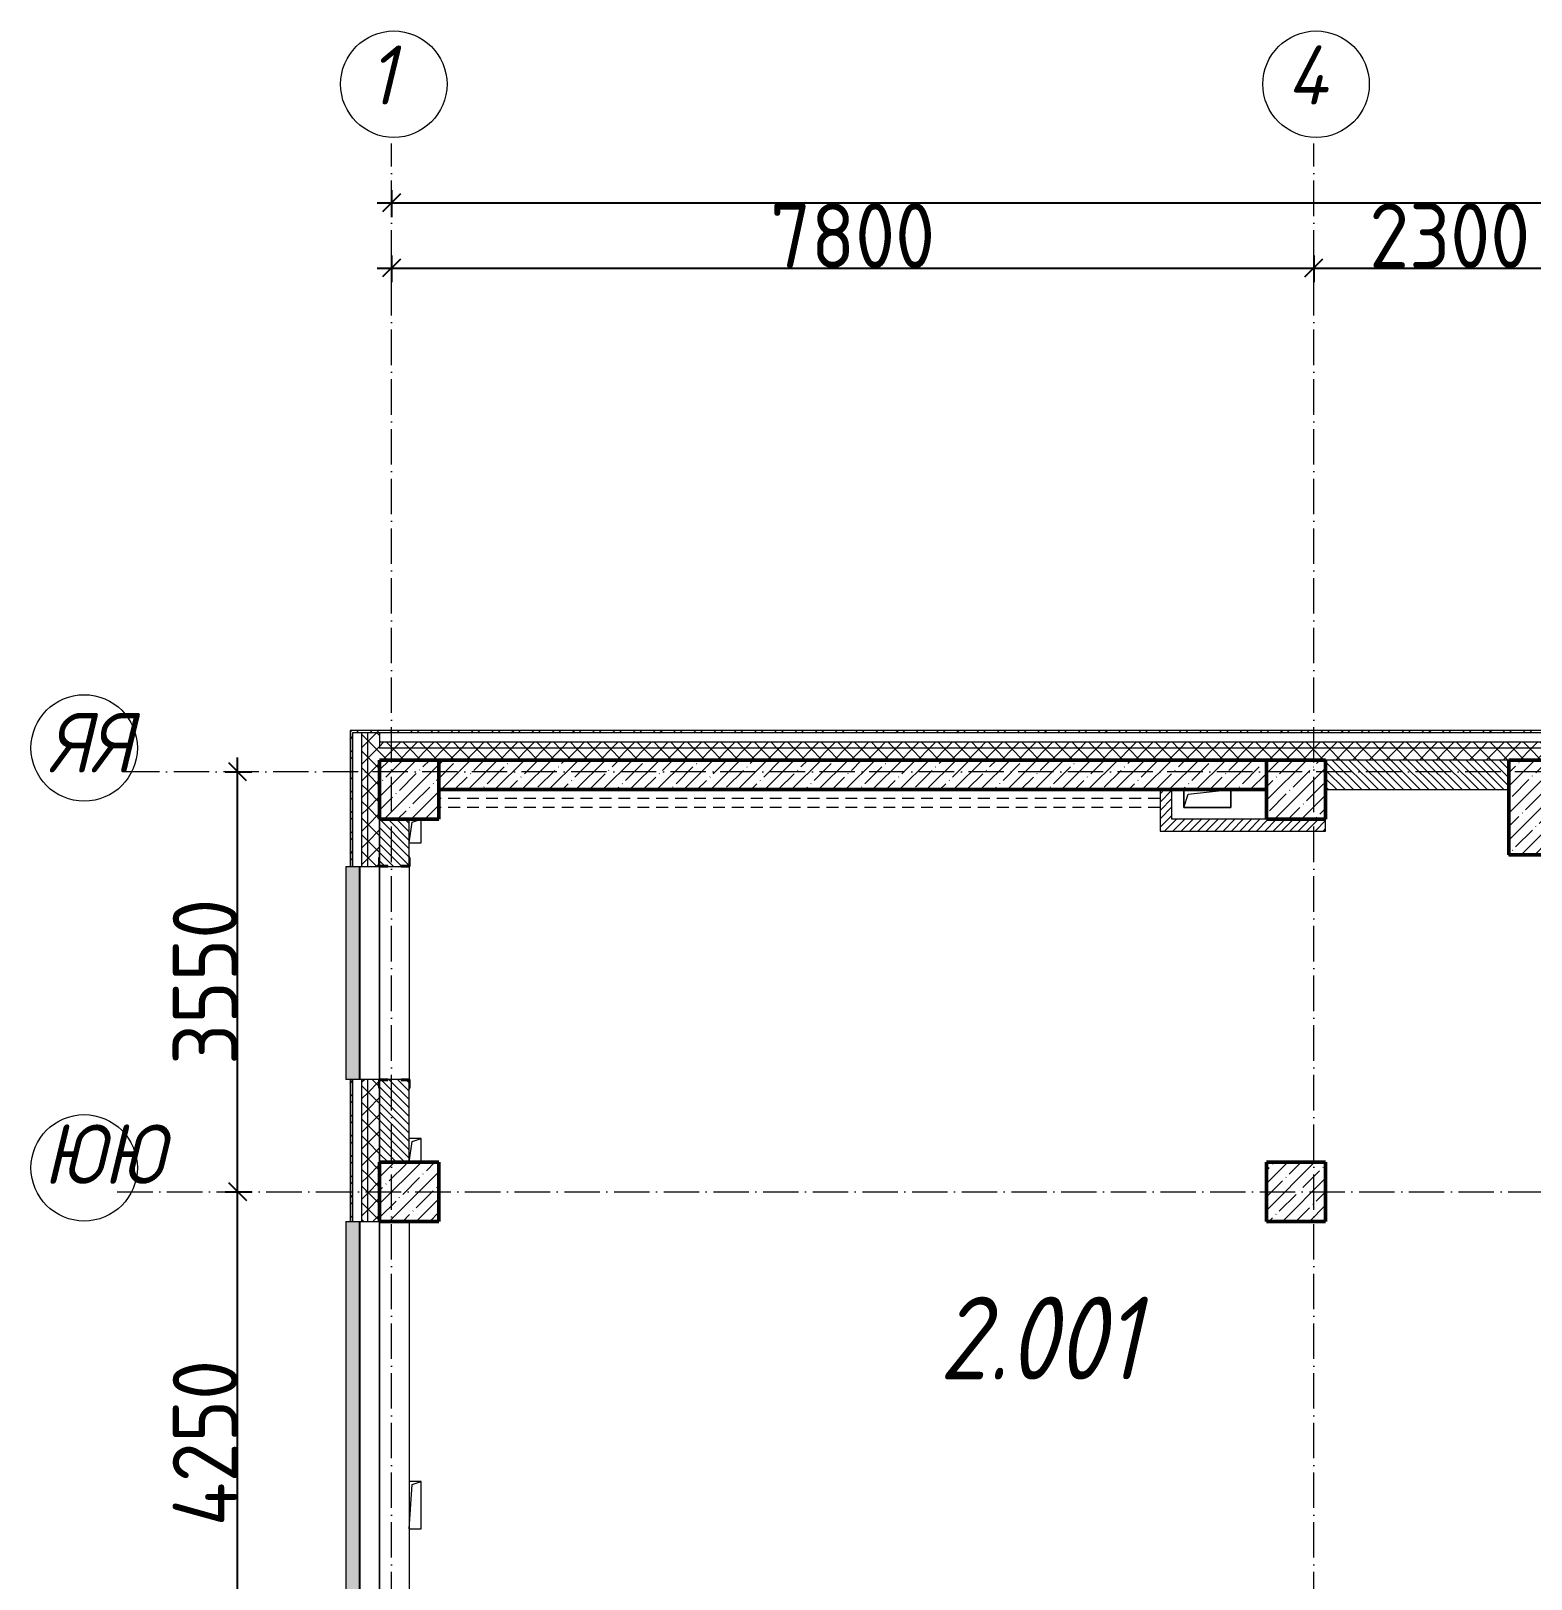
# Model space of a CAD drawing. Header units: millimetres. Extents: x -136833 to 49383, y -8033 to 344618.
# Drawn here: x -136833 to -124146, y 324553 to 337642 of the extents above; entities that cross this region are included whole.
import ezdxf

# ---------------------------------------------------------------- set-up
doc = ezdxf.new("R2010")
doc.units = ezdxf.units.MM
doc.linetypes.add('200_ШТРИХ_ш1п0_6_', pattern=[160, 100, -60])
doc.linetypes.add('50_200_ШТРИХ_1Т_ш5_п1_п1_', pattern=[700, 500, -100, 0, -100])
for name, color, linetype, lineweight in [('A-____-____-DIMS', 7, 'Continuous', 9), ('A-DETL-____-OTLN-3', 7, '200_ШТРИХ_ш1п0_6_', 9), ('A-FLOR-____-OTLN', 7, 'Continuous', 9), ('A-GENM-____-MCUT', 7, 'Continuous', 25), ('A-GENM-____-OTLN', 7, 'Continuous', 9), ('A-GENM-____-OTLN-1', 7, 'Continuous', 25), ('A-GLAZ-____-OTLN', 7, 'Continuous', 9), ('A-WALL-____-MCUT', 7, 'Continuous', 13), ('A-WALL-____-MCUT-1', 7, 'Continuous', 9), ('A-WALL-____-MCUT-2', 7, 'Continuous', 50), ('A-WALL-____-OTLN', 7, 'Continuous', 9), ('A-WALL-____-PATT-1', 7, 'Continuous', 9), ('A-WALL-FNSH-MCUT-1', 7, 'Continuous', 9), ('S-COLS-____-MCUT', 7, 'Continuous', 50), ('S-COLS-____-OTLN', 7, 'Continuous', 9), ('S-GRID-____-IDEN', 7, 'Continuous', 9), ('S-GRID-____-OTLN-1', 7, '50_200_ШТРИХ_1Т_ш5_п1_п1_', 9), ('Марки помещений', 7, 'Continuous', 9)]:
    doc.layers.add(name, color=color, linetype=linetype, lineweight=lineweight)
doc.layers.add('A-GLAZ-____-OTLN-1', color=7, linetype='Continuous', lineweight=9, true_color=0xc0c0c0)
doc.styles.add('ISOCPEUR_I_2', font='isocpeui.ttf', dxfattribs={"width": 0.85, "height": 2.3})
doc.styles.add('ISOCPEUR_I_9', font='isocpeui.ttf', dxfattribs={"width": 0.9, "height": 250})
doc.styles.add('СПДС', font='isocpeur.ttf', dxfattribs={"width": 0.9})
doc.dimstyles.new('ISO-2_5_0_9К_БОЛЬШОЙ_ОСИ', dxfattribs={"dimscale": 304.8, "dimtxt": 248.995294, "dimasz": 0.492126, "dimexe": 0.393701, "dimexo": 0, "dimgap": 0, "dimtad": 1, "dimdec": 0, "dimzin": 0, "dimdsep": 46, "dimtxsty": 'ISOCPEUR_I_9', "dimblk1": 'OBLIQUE', "dimblk2": 'OBLIQUE', "dimsah": 1, "dimcen": 0.09, "dimdle": 0.393701, "dimazin": 0, "dimtfac": 1, "dimtdec": 4, "dimtix": 1, "dimtmove": 0, "dimatfit": 3, "dimfxl": 1, "dimtvp": 1, "dimtolj": 1, "dimtzin": 0, "dimarcsym": 2})
doc.dimstyles.new('ISO-2_5_0_9К_БОЛЬШОЙ_ОСИ_2', dxfattribs={"dimscale": 304.8, "dimtxt": 248.995294, "dimasz": 0.492126, "dimexe": 0.393701, "dimexo": 0, "dimgap": 0, "dimtad": 1, "dimdec": 0, "dimzin": 0, "dimdsep": 46, "dimtxsty": 'ISOCPEUR_I_9', "dimblk1": 'OBLIQUE', "dimblk2": 'OBLIQUE', "dimsah": 1, "dimcen": 0.09, "dimdle": 0.393701, "dimazin": 0, "dimtfac": 1, "dimtdec": 4, "dimtix": 1, "dimtmove": 2, "dimatfit": 3, "dimfxl": 1, "dimtvp": 1, "dimtolj": 1, "dimtzin": 0, "dimarcsym": 2})
pattern_1 = [(45, (-131434.41, 245796.49), (-114.04925, 114.04925), []), (45, (-131320.36, 245796.49), (-114.04925, 114.04925), [201.612, -40.322, 3.353, -36.97])]
pattern_2 = [(45, (-131434.41, 245796.49), (-85.53659, 85.53659), []), (45, (-131377.39, 245796.49), (-85.53659, 85.53659), [])]
pattern_3 = [(45, (-131434.413, 245796.486), (-35.35534, 35.35534), [])]
pattern_4 = [(45, (-131434.41, 245796.49), (-70.71068, 70.71068), []), (135, (-131434.41, 245796.49), (-70.71068, -70.71068), [])]
pattern_5 = [(135, (-131434.413, 245796.486), (-35.35534, -35.35534), [])]

# ---------------------------------------------------------------- blocks, each defined once
blk = doc.blocks.new('BSC_Колонна _Прямоугольная - 500х500-V27-АР1_План отверстий 2 этажа в осях 1-64_Ю-ЯЯ')
at = {"layer": 'S-COLS-____-OTLN'}
h = blk.add_hatch(dxfattribs=at)
h.set_pattern_fill('FP_36', color=256, style=0, pattern_type=2)
h.set_pattern_definition([(45, (2200, -85431.04), (-114.04925, 114.04925), []), (45, (2314.05, -85431.04), (-114.04925, 114.04925), [201.613, -40.323, 3.353, -36.97])])
h.paths.add_polyline_path([(-250, -250), (250, -250), (250, 250), (-250, 250), (-250, 46)], flags=0)
at = {"layer": 'S-COLS-____-MCUT'}
for p, q in [((250, 250), (-250, 250)), ((-250, 250), (-250, -250)), ((250, -250), (250, 250)), ((-250, -250), (250, -250))]:
    blk.add_line(p, q, dxfattribs=at)
blk = doc.blocks.new('BSC_Колонна _Прямоугольная - 500х500-V52-АР1_План отверстий 2 этажа в осях 1-64_Ю-ЯЯ')
at = {"layer": 'S-COLS-____-OTLN'}
h = blk.add_hatch(dxfattribs=at)
h.set_pattern_fill('FP_62', color=256, style=0, pattern_type=2)
h.set_pattern_definition([(45, (2200, -82031.04), (-114.04925, 114.04925), []), (45, (2314.05, -82031.04), (-114.04925, 114.04925), [201.613, -40.323, 3.353, -36.97])])
h.paths.add_polyline_path([(-250, -250), (250, -250), (250, 250), (-250, 250), (-250, 217)], flags=0)
at = {"layer": 'S-COLS-____-MCUT'}
for p, q in [((250, 250), (-250, 250)), ((-250, 250), (-250, -250)), ((250, -250), (250, 250)), ((-250, -250), (250, -250))]:
    blk.add_line(p, q, dxfattribs=at)
blk = doc.blocks.new('BSC_Колонна _Прямоугольная - 500х500-V56-АР1_План отверстий 2 этажа в осях 1-64_Ю-ЯЯ')
at = {"layer": 'S-COLS-____-OTLN'}
h = blk.add_hatch(dxfattribs=at)
h.set_pattern_fill('FP_67', color=256, style=0, pattern_type=2)
h.set_pattern_definition([(45, (-5300, -82031.04), (-114.04925, 114.04925), []), (45, (-5185.95, -82031.04), (-114.04925, 114.04925), [201.613, -40.323, 3.353, -36.97])])
h.paths.add_polyline_path([(-250, -250), (250, -250), (250, 250), (-250, 250)], flags=0)
at = {"layer": 'S-COLS-____-MCUT'}
for p, q in [((250, 250), (-250, 250)), ((-250, 250), (-250, -250)), ((250, -250), (250, 250)), ((-250, -250), (250, -250))]:
    blk.add_line(p, q, dxfattribs=at)
blk = doc.blocks.new('BSC_Колонна _Прямоугольная - 500х800-V91-АР1_План отверстий 2 этажа в осях 1-64_Ю-ЯЯ')
at = {"layer": 'S-COLS-____-OTLN'}
h = blk.add_hatch(dxfattribs=at)
h.set_pattern_fill('FP_104', color=256, style=0, pattern_type=2)
h.set_pattern_definition([(45, (-7350, -85281.04), (-114.04925, 114.04925), []), (45, (-7235.95, -85281.04), (-114.04925, 114.04925), [201.613, -40.323, 3.353, -36.97])])
h.paths.add_polyline_path([(-250, -400), (250, -400), (250, 400), (-250, 400)], flags=0)
at = {"layer": 'S-COLS-____-MCUT'}
for p, q in [((250, 400), (-250, 400)), ((-250, 400), (-250, -400)), ((250, -400), (250, 400)), ((-250, -400), (250, -400))]:
    blk.add_line(p, q, dxfattribs=at)
blk = doc.blocks.new('Фахверк_СКБ_Уголок - 250_2700-27497298-АР1_План отверстий 2 этажа в осях 1-64_Ю-ЯЯ')
at = {"layer": 'A-GENM-____-MCUT'}
for p, q in [((200, 181), (125, 181)), ((125, 181), (125, 106)), ((131, 106), (131, 175)), ((131, 175), (200, 175)), ((200, 175), (200, 181)), ((125, 106), (131, 106)), ((131, -6), (125, -6)), ((125, -6), (125, -81)), ((125, -81), (200, -81)), ((131, -75), (131, -6)), ((200, -75), (131, -75)), ((200, -81), (200, -75))]:
    blk.add_line(p, q, dxfattribs=at)
blk = doc.blocks.new('AR_Отверстие прямоугольное _в плите_ - AR_Отверстие прямоугольное _в плите_-30459225-АР1_План отверстий 2 этажа в осях 1-64_Ю-ЯЯ')
at = {"layer": 'A-GENM-____-OTLN'}
for p, q in [((-200, 75), (-200, -75)), ((-200, -75), (-163, 37)), ((-163, 37), (200, 75)), ((200, -75), (200, 75)), ((-200, -75), (200, -75))]:
    blk.add_line(p, q, dxfattribs=at)
blk = doc.blocks.new('AR_Отверстие прямоугольное _в плите_ - AR_Отверстие прямоугольное _в плите_-30510733-АР1_План отверстий 2 этажа в осях 1-64_Ю-ЯЯ')
at = {"layer": 'A-GENM-____-OTLN'}
for p, q in [((-50, -100), (-25, 75)), ((-25, 75), (50, 100)), ((50, -100), (50, 100)), ((-50, -100), (50, -100))]:
    blk.add_line(p, q, dxfattribs=at)
blk = doc.blocks.new('AR_Отверстие прямоугольное _в плите_ - AR_Отверстие прямоугольное _в плите_-30510902-АР1_План отверстий 2 этажа в осях 1-64_Ю-ЯЯ')
at = {"layer": 'A-GENM-____-OTLN'}
for p, q in [((50, 200), (-50, 200)), ((-50, -200), (-25, 175)), ((-25, 175), (50, 200)), ((50, -200), (50, 200)), ((-50, -200), (50, -200))]:
    blk.add_line(p, q, dxfattribs=at)
blk = doc.blocks.new('AR_Отверстие прямоугольное _в плите_ - AR_Отверстие прямоугольное _в плите_-V177-АР1_План отверстий 2 этажа в осях 1-64_Ю-ЯЯ')
at = {"layer": 'A-GENM-____-OTLN'}
for p, q in [((50, 100), (-50, 100)), ((-50, -100), (-25, 75)), ((-25, 75), (50, 100)), ((50, -100), (50, 100))]:
    blk.add_line(p, q, dxfattribs=at)
blk = doc.blocks.new('Отлив_СКБ - Отлив витража_120_НВФ-31885689-АР1_План отверстий 2 этажа в осях 1-64_Ю-ЯЯ')
at = {"layer": 'A-GLAZ-____-OTLN-1'}
for points in [[(1800, 2), (1800, 120), (0, 120), (0, 2), (737, 2)], [(1800, 0), (1800, 2), (0, 2), (0, 0), (737, 0)]]:
    blk.add_hatch(color=256, dxfattribs=at).paths.add_polyline_path(points, flags=0)
at = {"layer": 'A-GLAZ-____-OTLN'}
for p, q in [((0, 83), (0, 120)), ((1800, 120), (0, 120)), ((0, 2), (1800, 2)), ((1800, 120), (1800, 83)), ((1800, 0), (0, 0))]:
    blk.add_line(p, q, dxfattribs=at)
blk = doc.blocks.new('Отлив_СКБ - Отлив витража_120_НВФ-31886035-АР1_План отверстий 2 этажа в осях 1-64_Ю-ЯЯ')
at = {"layer": 'A-GLAZ-____-OTLN-1'}
for points in [[(0, 83), (0, 2), (4800, 2), (4800, 120), (0, 120)], [(0, 0), (4800, 0), (4800, 2), (0, 2)]]:
    blk.add_hatch(color=256, dxfattribs=at).paths.add_polyline_path(points, flags=0)
at = {"layer": 'A-GLAZ-____-OTLN'}
for p, q in [((0, 83), (0, 120)), ((4800, 120), (0, 120)), ((0, 2), (4800, 2)), ((4800, 120), (4800, 83)), ((4800, 0), (0, 0))]:
    blk.add_line(p, q, dxfattribs=at)
blk = doc.blocks.new('Ось сетки - Круг_Ø6_00__ISO-2_5_0_9K_-25732049-АР1_План отверстий 3 этажа в осях 1-64_Ю-ЯЯ')
at = {"layer": 'S-GRID-____-IDEN'}
blk.add_circle((0, 0), 3, dxfattribs=at)
blk = doc.blocks.new('_Oblique')
at = {"color": 0, "linetype": 'ByBlock', "lineweight": -2}
blk.add_line((-0.5, -0.5), (0.5, 0.5), dxfattribs=at)
blk = doc.blocks.new('*D1974')
at = {"layer": 'A-____-____-DIMS', "color": 0, "lineweight": -2, "transparency": 16777216}
for p, q in [((281421, 3083), (281421, 2857)), ((289221, 3083), (289221, 2857)), ((281301, 2977), (289341, 2977))]:
    blk.add_line(p, q, dxfattribs=at)
at = {"layer": 'Defpoints', "color": 0, "transparency": 16777216}
for p in [(281421, 3083), (289221, 3083), (289221, 2977)]:
    blk.add_point(p, dxfattribs=at)
at = {"layer": 'A-____-____-DIMS', "color": 0, "lineweight": -2, "transparency": 16777216, "xscale": 150, "yscale": 150, "zscale": 150, "rotation": 180}
blk.add_blockref('_Oblique', (281421, 2977), dxfattribs=at)
at = {"layer": 'A-____-____-DIMS', "color": 0, "lineweight": -2, "transparency": 16777216, "xscale": 150, "yscale": 150, "zscale": 150}
blk.add_blockref('_Oblique', (289221, 2977), dxfattribs=at)
at = {"layer": 'A-____-____-DIMS', "color": 0, "transparency": 16777216, "insert": (285321, 3251), "char_height": 548.6, "attachment_point": 5, "style": 'СПДС'}
blk.add_mtext('\\A1;7800', dxfattribs=at)
blk = doc.blocks.new('*D1975')
at = {"layer": 'A-____-____-DIMS', "color": 0, "lineweight": -2, "transparency": 16777216}
for p, q in [((289221, 3083), (289221, 2857)), ((291521, 3083), (291521, 2857)), ((289101, 2977), (291641, 2977))]:
    blk.add_line(p, q, dxfattribs=at)
at = {"layer": 'Defpoints', "color": 0, "transparency": 16777216}
for p in [(289221, 3083), (291521, 3083), (291521, 2977)]:
    blk.add_point(p, dxfattribs=at)
at = {"layer": 'A-____-____-DIMS', "color": 0, "lineweight": -2, "transparency": 16777216, "xscale": 150, "yscale": 150, "zscale": 150, "rotation": 180}
blk.add_blockref('_Oblique', (289221, 2977), dxfattribs=at)
at = {"layer": 'A-____-____-DIMS', "color": 0, "lineweight": -2, "transparency": 16777216, "xscale": 150, "yscale": 150, "zscale": 150}
blk.add_blockref('_Oblique', (291521, 2977), dxfattribs=at)
at = {"layer": 'A-____-____-DIMS', "color": 0, "transparency": 16777216, "insert": (290371, 3251), "char_height": 548.6, "attachment_point": 5, "style": 'СПДС'}
blk.add_mtext('\\A1;2300', dxfattribs=at)
blk = doc.blocks.new('*D2013')
at = {"layer": 'A-____-____-DIMS', "color": 0, "lineweight": -2, "transparency": 16777216}
for p, q in [((281421, 3635), (281421, 3409)), ((384921, 3635), (384921, 3409)), ((281301, 3529), (332155, 3529)), ((385041, 3529), (334032, 3529))]:
    blk.add_line(p, q, dxfattribs=at)
at = {"layer": 'Defpoints', "color": 0, "transparency": 16777216}
for p in [(281421, 3635), (384921, 3635), (384921, 3529)]:
    blk.add_point(p, dxfattribs=at)
at = {"layer": 'A-____-____-DIMS', "color": 0, "lineweight": -2, "transparency": 16777216, "xscale": 150, "yscale": 150, "zscale": 150, "rotation": 180}
blk.add_blockref('_Oblique', (281421, 3529), dxfattribs=at)
at = {"layer": 'A-____-____-DIMS', "color": 0, "lineweight": -2, "transparency": 16777216, "xscale": 150, "yscale": 150, "zscale": 150}
blk.add_blockref('_Oblique', (384921, 3529), dxfattribs=at)
at = {"layer": 'A-____-____-DIMS', "color": 0, "transparency": 16777216, "insert": (332155, 4055), "char_height": 548.6, "attachment_point": 1, "line_spacing_factor": 1.149209, "style": 'СПДС'}
blk.add_mtext('\\A1;103500', dxfattribs=at)
blk = doc.blocks.new('*D2083')
at = {"layer": 'A-____-____-DIMS', "color": 0, "lineweight": -2, "transparency": 16777216}
for p, q in [((280013, -4832), (280239, -4832)), ((280119, -9202), (280119, -4712)), ((280013, -9082), (280239, -9082))]:
    blk.add_line(p, q, dxfattribs=at)
at = {"layer": 'Defpoints', "color": 0, "transparency": 16777216}
for p in [(280013, -4832), (280119, -4832), (280013, -9082)]:
    blk.add_point(p, dxfattribs=at)
at = {"layer": 'A-____-____-DIMS', "color": 0, "lineweight": -2, "transparency": 16777216, "xscale": 150, "yscale": 150, "zscale": 150}
for p, rotation in [((280119, -4832), 90), ((280119, -9082), 270)]:
    blk.add_blockref('_Oblique', p, dxfattribs=dict(at, rotation=rotation))
at = {"layer": 'A-____-____-DIMS', "color": 0, "transparency": 16777216, "insert": (279845, -6957), "char_height": 548.6, "attachment_point": 5, "rotation": 90, "style": 'СПДС'}
blk.add_mtext('\\A1;4250', dxfattribs=at)
blk = doc.blocks.new('*D2084')
at = {"layer": 'A-____-____-DIMS', "color": 0, "lineweight": -2, "transparency": 16777216}
for p, q in [((280119, -4952), (280119, -1162)), ((280013, -1282), (280239, -1282)), ((280013, -4832), (280239, -4832))]:
    blk.add_line(p, q, dxfattribs=at)
at = {"layer": 'Defpoints', "color": 0, "transparency": 16777216}
for p in [(280013, -1282), (280119, -1282), (280013, -4832)]:
    blk.add_point(p, dxfattribs=at)
at = {"layer": 'A-____-____-DIMS', "color": 0, "lineweight": -2, "transparency": 16777216, "xscale": 150, "yscale": 150, "zscale": 150}
for p, rotation in [((280119, -1282), 90), ((280119, -4832), 270)]:
    blk.add_blockref('_Oblique', p, dxfattribs=dict(at, rotation=rotation))
at = {"layer": 'A-____-____-DIMS', "color": 0, "transparency": 16777216, "insert": (279845, -3057), "char_height": 548.6, "attachment_point": 5, "rotation": 90, "style": 'СПДС'}
blk.add_mtext('\\A1;3550', dxfattribs=at)
blk = doc.blocks.new('3эт')
at = {"layer": 'S-GRID-____-OTLN-1', "color": 251, "ltscale": 0.6, "true_color": 0x636466}
for p, q in [((281420.7, -33971.9), (281420.7, 4029.4)), ((289220.7, -33971.9), (289220.7, 4029.4)), ((387845.1, -1282.4), (279101.9, -1282.4)), ((279101.9, -4832.4), (387845.1, -4832.4))]:
    blk.add_line(p, q, dxfattribs=at)
at = {"layer": 'S-GRID-____-IDEN', "xscale": 150, "yscale": 150, "zscale": 99.99999999999993}
for p in [(281440.6, 4531.9), (289240.6, 4531.9)]:
    blk.add_blockref('Ось сетки - Круг_Ø6_00__ISO-2_5_0_9K_-25732049-АР1_План отверстий 3 этажа в осях 1-64_Ю-ЯЯ', p, dxfattribs=at)
for p, rotation in [((278821.8, -1079.9), 89.9999999999998), ((278821.8, -4629.9), 269.9999999999995)]:
    blk.add_blockref('Ось сетки - Круг_Ø6_00__ISO-2_5_0_9K_-25732049-АР1_План отверстий 3 этажа в осях 1-64_Ю-ЯЯ', p, dxfattribs=dict(at, rotation=rotation))
at = {"layer": 'S-GRID-____-IDEN', "char_height": 500, "attachment_point": 1, "style": 'ISOCPEUR_I_9'}
for s, insert, width in [('\\fISOCPEUR|b0|i1|c204|p34|;\\W.9;1', (281225.7, 4859.2), 144.304), ('\\fISOCPEUR|b0|i1|c204|p34|;\\W.9;4', (288992.8, 4859.2), 223.671), ('ЯЯ', (278519.6, -785.4), 447.342), ('ЮЮ', (278478.9, -4264.8), 533.924)]:
    blk.add_mtext(s, dxfattribs=dict(at, insert=insert, width=width))
at = {"layer": 'A-____-____-DIMS'}
dim = blk.add_linear_dim(base=(384920.7, 3529.2), p1=(281420.7, 3635.3), p2=(384920.7, 3635.3), dimstyle='ISO-2_5_0_9К_БОЛЬШОЙ_ОСИ_2', override={"dimtxt": 1.8, "dimpost": '<>', "dimtxsty": 'СПДС', "dimfxl": 103500}, dxfattribs=at)
dim.commit()
dim.dimension.update_dxf_attribs({"geometry": '*D2013', "text_midpoint": (333093.6, 3689.2), "dimtype": 160})
for base, p1, p2, override, picture, middle in [((289220.7, 2977), (281420.7, 3083.1), (289220.7, 3083.1), {"dimtxt": 1.8, "dimpost": '<>', "dimtxsty": 'СПДС', "dimfxl": 7800}, '*D1974', (285320.7, 3251.3)), ((291520.7, 2977), (289220.7, 3083.1), (291520.7, 3083.1), {"dimtxt": 1.8, "dimpost": '<>', "dimtxsty": 'СПДС', "dimfxl": 2300}, '*D1975', (290370.7, 3251.3))]:
    dim = blk.add_linear_dim(base=base, p1=p1, p2=p2, dimstyle='ISO-2_5_0_9К_БОЛЬШОЙ_ОСИ', override=override, dxfattribs=at)
    dim.commit()
    dim.dimension.update_dxf_attribs({"geometry": picture, "text_midpoint": middle})
for base, p1, p2, override, picture, middle in [((280119.3, -1282.4), (280013.2, -4832.4), (280013.2, -1282.4), {"dimtxt": 1.8, "dimpost": '<>', "dimtxsty": 'СПДС', "dimfxl": 3550}, '*D2084', (279845, -3057.4)), ((280119.3, -4832.4), (280013.2, -9082.4), (280013.2, -4832.4), {"dimtxt": 1.8, "dimpost": '<>', "dimtxsty": 'СПДС', "dimfxl": 4250}, '*D2083', (279845, -6957.4))]:
    dim = blk.add_linear_dim(base=base, p1=p1, p2=p2, angle=90, dimstyle='ISO-2_5_0_9К_БОЛЬШОЙ_ОСИ', override=override, dxfattribs=at)
    dim.commit()
    dim.dimension.update_dxf_attribs({"geometry": picture, "text_midpoint": middle})

msp = doc.modelspace()

# ---------------------------------------------------------------- hatches: boundary and pattern name
at = {"layer": 'A-WALL-____-PATT-1'}
h = msp.add_hatch(dxfattribs=at)
h.set_pattern_fill('FP_3', color=256, style=0, pattern_type=2)
h.set_pattern_definition(pattern_2)
h.paths.add_polyline_path([(-134134.4, 318657.5), (-134114.4, 318657.5), (-134114.4, 319777.5), (-134134.4, 319777.5), (-134134.4, 319165.2)], flags=0)
h.paths.add_polyline_path([(-134114.4, 321577.5), (-134114.4, 322777.5), (-134134.4, 322777.5), (-134134.4, 321577.5)], flags=0)
h.paths.add_polyline_path([(-134114.4, 327577.5), (-134114.4, 328777.5), (-134134.4, 328777.5), (-134134.4, 327577.5)], flags=0)
h.paths.add_polyline_path([(-134114.4, 330577.5), (-134114.4, 331727.5), (-134134.4, 331727.5), (-134134.4, 330577.5)], flags=0)
h = msp.add_hatch(dxfattribs=at)
h.set_pattern_fill('FP_3', color=256, style=0, pattern_type=2)
h.set_pattern_definition(pattern_2)
h.paths.add_polyline_path([(-107566.9, 331707.5), (-107566.9, 331727.5), (-111304.4, 331727.5), (-111304.4, 331707.5), (-107588.3, 331707.5)], flags=0)
h.paths.add_polyline_path([(-120804.4, 331707.5), (-120804.4, 331727.5), (-134114.4, 331727.5), (-134114.4, 331707.5), (-120844.6, 331707.5)], flags=0)
h = msp.add_hatch(dxfattribs=at)
h.set_pattern_fill('FP_1', color=256, style=0, pattern_type=2)
h.set_pattern_definition(pattern_4)
h.paths.add_polyline_path([(-133984.4, 318827.5), (-133984.4, 319777.5), (-134034.4, 319777.5), (-134034.4, 318827.5)], flags=0)
h.paths.add_polyline_path([(-133984.4, 321577.5), (-133984.4, 322777.5), (-134034.4, 322777.5), (-134034.4, 321577.5)], flags=0)
h.paths.add_polyline_path([(-133984.4, 327577.5), (-133984.4, 328777.5), (-134034.4, 328777.5), (-134034.4, 327577.5)], flags=0)
h.paths.add_polyline_path([(-133984.4, 330577.5), (-133984.4, 331707.5), (-134034.4, 331707.5), (-134034.4, 330577.5)], flags=0)
h = msp.add_hatch(dxfattribs=at)
h.set_pattern_fill('FP_1', color=256, style=0, pattern_type=2)
h.set_pattern_definition(pattern_4)
h.paths.add_polyline_path([(-133884.4, 318827.5), (-133884.4, 319702.5), (-133890.4, 319702.5), (-133890.4, 319777.5), (-133984.4, 319777.5), (-133984.4, 318827.5)], flags=0)
h.paths.add_polyline_path([(-133890.4, 321577.5), (-133890.4, 321652.5), (-133884.4, 321652.5), (-133884.4, 322702.5), (-133890.4, 322702.5), (-133890.4, 322777.5), (-133984.4, 322777.5), (-133984.4, 321577.5)], flags=0)
h.paths.add_polyline_path([(-133984.4, 327577.5), (-133884.4, 327577.5), (-133884.4, 328702.5), (-133890.4, 328702.5), (-133890.4, 328777.5), (-133984.4, 328777.5), (-133984.4, 328044.5)], flags=0)
h.paths.add_polyline_path([(-133890.4, 330577.5), (-133890.4, 330652.5), (-133884.4, 330652.5), (-133884.4, 331707.5), (-133984.4, 331707.5), (-133984.4, 330577.5)], flags=0)
h = msp.add_hatch(dxfattribs=at)
h.set_pattern_fill('FP_1', color=256, style=0, pattern_type=2)
h.set_pattern_definition(pattern_4)
h.paths.add_polyline_path([(-111304.4, 331577.5), (-107734.4, 331577.5), (-107734.4, 331627.5), (-111304.4, 331627.5)], flags=0)
h.paths.add_polyline_path([(-120844.6, 331577.5), (-120804.4, 331577.5), (-120804.4, 331627.5), (-133884.4, 331627.5), (-133884.4, 331577.5), (-124379.6, 331577.5)], flags=0)
h = msp.add_hatch(dxfattribs=at)
h.set_pattern_fill('FP_1', color=256, style=0, pattern_type=2)
h.set_pattern_definition(pattern_4)
h.paths.add_polyline_path([(-108434.4, 331477.5), (-107734.4, 331477.5), (-107734.4, 331577.5), (-111304.4, 331577.5), (-111304.4, 331483.5), (-111229.4, 331483.5), (-111229.4, 331477.5), (-108472.1, 331477.5)], flags=0)
h.paths.add_polyline_path([(-121534.4, 331477.5), (-120879.4, 331477.5), (-120879.4, 331483.5), (-120804.4, 331483.5), (-120804.4, 331577.5), (-133884.4, 331577.5), (-133884.4, 331477.5), (-122034.4, 331477.5)], flags=0)
h = msp.add_hatch(dxfattribs=at)
h.set_pattern_fill('FP_13', color=256, style=0, pattern_type=2)
h.set_pattern_definition(pattern_1)
h.paths.add_polyline_path([(-127184.4, 331227.5), (-126384.4, 331227.5), (-126384.4, 331477.5), (-133384.4, 331477.5), (-133384.4, 331227.5), (-127284.4, 331227.5)], flags=0)
h = msp.add_hatch(dxfattribs=at)
h.set_pattern_fill('FP_6', color=256, style=0, pattern_type=2)
h.set_pattern_definition(pattern_5)
h.paths.add_polyline_path([(-125884.4, 331227.5), (-124334.4, 331227.5), (-124334.4, 331477.5), (-125884.4, 331477.5)], flags=0)
h = msp.add_hatch(dxfattribs=at)
h.set_pattern_fill('FP_5', color=256, style=0, pattern_type=2)
h.set_pattern_definition(pattern_3)
h.paths.add_polyline_path([(-127184.4, 330877.5), (-127184.4, 331227.5), (-127284.4, 331227.5), (-127284.4, 330877.5)], flags=0)
h = msp.add_hatch(dxfattribs=at)
h.set_pattern_fill('FP_6', color=256, style=0, pattern_type=2)
h.set_pattern_definition(pattern_5)
h.paths.add_polyline_path([(-133634.4, 328077.5), (-133634.4, 328771.5), (-133703.4, 328771.5), (-133703.4, 328777.5), (-133815.4, 328777.5), (-133815.4, 328771.5), (-133884.4, 328771.5), (-133884.4, 328077.5)], flags=0)
h.paths.add_polyline_path([(-133703.4, 330577.5), (-133703.4, 330583.5), (-133634.4, 330583.5), (-133634.4, 330977.5), (-133884.4, 330977.5), (-133884.4, 330583.5), (-133815.4, 330583.5), (-133815.4, 330577.5)], flags=0)
h = msp.add_hatch(dxfattribs=at)
h.set_pattern_fill('FP_5', color=256, style=0, pattern_type=2)
h.set_pattern_definition(pattern_3)
h.paths.add_polyline_path([(-125884.4, 330877.5), (-125884.4, 330977.5), (-127184.4, 330977.5), (-127184.4, 330877.5)], flags=0)
at = {"layer": 'S-COLS-____-OTLN'}
h = msp.add_hatch(dxfattribs=at)
h.set_pattern_fill('FP_13', color=256, style=0, pattern_type=2)
h.set_pattern_definition(pattern_1)
h.paths.add_polyline_path([(-125884.4, 330977.5), (-125884.4, 331477.5), (-126384.4, 331477.5), (-126384.4, 330977.5)], flags=0)

# ---------------------------------------------------------------- linework, layer by layer
msp.add_lwpolyline([(-124034.4, 330677.5), (-124334.4, 330677.5), (-124334.4, 331227.5)])
at = {"layer": 'A-DETL-____-OTLN-3'}
for p, q in [((-127284.4, 331152.5), (-133384.4, 331152.5)), ((-127284.4, 331077.5), (-133384.4, 331077.5))]:
    msp.add_line(p, q, dxfattribs=at)
at = {"layer": 'A-FLOR-____-OTLN'}
for p, q in [((-127084.4, 331077.5), (-127084.4, 331227.5)), ((-126684.4, 331227.5), (-126684.4, 331077.5)), ((-126684.4, 331077.5), (-127084.4, 331077.5))]:
    msp.add_line(p, q, dxfattribs=at)
at = {"layer": 'A-WALL-____-MCUT'}
for p, q in [((-120804.4, 331707.5), (-134114.4, 331707.5)), ((-134114.4, 331707.5), (-134114.4, 330577.5)), ((-134114.4, 330577.5), (-134114.4, 331707.5)), ((-124334.4, 331477.5), (-126384.4, 331477.5)), ((-125884.4, 331477.5), (-125884.4, 331227.5)), ((-125884.4, 331227.5), (-124334.4, 331227.5)), ((-133634.4, 330652.5), (-133634.4, 330977.5)), ((-134114.4, 330577.5), (-133890.4, 330577.5)), ((-133815.4, 330577.5), (-133703.4, 330577.5)), ((-133890.4, 328777.5), (-134114.4, 328777.5)), ((-134114.4, 328777.5), (-134114.4, 327577.5)), ((-134114.4, 327577.5), (-134114.4, 328777.5)), ((-133703.4, 328777.5), (-133815.4, 328777.5)), ((-133634.4, 328077.5), (-133634.4, 328702.5)), ((-134114.4, 327577.5), (-133884.4, 327577.5))]:
    msp.add_line(p, q, dxfattribs=at)
at = {"layer": 'A-WALL-____-MCUT-1'}
for p, q in [((-134034.4, 330577.5), (-134034.4, 331707.5)), ((-133984.4, 330577.5), (-133984.4, 331707.5)), ((-133884.4, 331707.5), (-133884.4, 331577.5)), ((-120804.4, 331627.5), (-133884.4, 331627.5)), ((-120804.4, 331577.5), (-133884.4, 331577.5)), ((-133884.4, 330977.5), (-133884.4, 330652.5)), ((-133884.4, 330652.5), (-133884.4, 330977.5)), ((-134034.4, 327577.5), (-134034.4, 328777.5)), ((-133984.4, 327577.5), (-133984.4, 328777.5)), ((-133884.4, 328702.5), (-133884.4, 328077.5)), ((-133884.4, 328077.5), (-133884.4, 328702.5))]:
    msp.add_line(p, q, dxfattribs=at)
at = {"layer": 'A-WALL-____-MCUT-2'}
for p, q in [((-126384.4, 331477.5), (-133384.4, 331477.5)), ((-126384.4, 331227.5), (-126384.4, 331477.5)), ((-133384.4, 331227.5), (-126384.4, 331227.5))]:
    msp.add_line(p, q, dxfattribs=at)
at = {"layer": 'A-WALL-____-OTLN'}
for p, q in [((-133884.4, 328777.5), (-133884.4, 330577.5)), ((-133884.4, 330577.5), (-133884.4, 328777.5)), ((-133634.4, 330577.5), (-133634.4, 328777.5)), ((-133884.4, 322777.5), (-133884.4, 327577.5)), ((-133884.4, 327577.5), (-133884.4, 322777.5)), ((-133634.4, 327577.5), (-133634.4, 322777.5))]:
    msp.add_line(p, q, dxfattribs=at)
at = {"layer": 'A-WALL-FNSH-MCUT-1'}
for p, q in [((-120804.4, 331727.5), (-134134.4, 331727.5)), ((-134134.4, 331727.5), (-134134.4, 330577.5)), ((-127284.4, 331227.5), (-127284.4, 330877.5)), ((-127184.4, 330977.5), (-127184.4, 331227.5)), ((-127284.4, 330877.5), (-125884.4, 330877.5)), ((-125884.4, 330977.5), (-127184.4, 330977.5)), ((-125884.4, 330877.5), (-125884.4, 330977.5)), ((-134134.4, 330577.5), (-134114.4, 330577.5)), ((-134134.4, 328777.5), (-134134.4, 327577.5)), ((-134114.4, 328777.5), (-134134.4, 328777.5)), ((-134134.4, 327577.5), (-134114.4, 327577.5))]:
    msp.add_line(p, q, dxfattribs=at)
at = {"layer": 'S-COLS-____-MCUT'}
for p, q in [((-125884.4, 331477.5), (-126384.4, 331477.5)), ((-126384.4, 331477.5), (-126384.4, 330977.5)), ((-125884.4, 330977.5), (-125884.4, 331477.5)), ((-126384.4, 330977.5), (-125884.4, 330977.5))]:
    msp.add_line(p, q, dxfattribs=at)

# ---------------------------------------------------------------- block references
msp.add_blockref('3эт', (-415205.1, 332659.9))
at = {"layer": 'A-GENM-____-OTLN'}
for name, p in [('AR_Отверстие прямоугольное _в плите_ - AR_Отверстие прямоугольное _в плите_-30459225-АР1_План отверстий 2 этажа в осях 1-64_Ю-ЯЯ', (-126884.4, 331152.5)), ('AR_Отверстие прямоугольное _в плите_ - AR_Отверстие прямоугольное _в плите_-30510733-АР1_План отверстий 2 этажа в осях 1-64_Ю-ЯЯ', (-133584.4, 330877.5)), ('AR_Отверстие прямоугольное _в плите_ - AR_Отверстие прямоугольное _в плите_-V177-АР1_План отверстий 2 этажа в осях 1-64_Ю-ЯЯ', (-133584.4, 328177.5)), ('AR_Отверстие прямоугольное _в плите_ - AR_Отверстие прямоугольное _в плите_-30510902-АР1_План отверстий 2 этажа в осях 1-64_Ю-ЯЯ', (-133584.4, 325177.5))]:
    msp.add_blockref(name, p, dxfattribs=at)
at = {"layer": 'A-GENM-____-OTLN-1'}
for p, rotation in [((-133709.4, 330452.5), 89.99999999999991), ((-133809.4, 328902.5), 269.9999999999999)]:
    msp.add_blockref('Фахверк_СКБ_Уголок - 250_2700-27497298-АР1_План отверстий 2 этажа в осях 1-64_Ю-ЯЯ', p, dxfattribs=dict(at, rotation=rotation))
at = {"layer": 'A-GLAZ-____-OTLN', "rotation": 90}
for name, p in [('Отлив_СКБ - Отлив витража_120_НВФ-31885689-АР1_План отверстий 2 этажа в осях 1-64_Ю-ЯЯ', (-134051.4, 328777.5)), ('Отлив_СКБ - Отлив витража_120_НВФ-31886035-АР1_План отверстий 2 этажа в осях 1-64_Ю-ЯЯ', (-134051.4, 322777.5))]:
    msp.add_blockref(name, p, dxfattribs=at)
at = {"layer": 'S-COLS-____-OTLN'}
for name, p in [('BSC_Колонна _Прямоугольная - 500х500-V27-АР1_План отверстий 2 этажа в осях 1-64_Ю-ЯЯ', (-133634.4, 331227.5)), ('BSC_Колонна _Прямоугольная - 500х800-V91-АР1_План отверстий 2 этажа в осях 1-64_Ю-ЯЯ', (-124084.4, 331077.5)), ('BSC_Колонна _Прямоугольная - 500х500-V52-АР1_План отверстий 2 этажа в осях 1-64_Ю-ЯЯ', (-133634.4, 327827.5)), ('BSC_Колонна _Прямоугольная - 500х500-V56-АР1_План отверстий 2 этажа в осях 1-64_Ю-ЯЯ', (-126134.4, 327827.5))]:
    msp.add_blockref(name, p, dxfattribs=at)

# ---------------------------------------------------------------- texts
at = {"layer": 'Марки помещений', "insert": (-129150.9, 326940.6), "char_height": 700, "width": 737.552, "attachment_point": 1, "style": 'ISOCPEUR_I_2'}
msp.add_mtext('2.001', dxfattribs=at)

doc.saveas('drawing.dxf')
